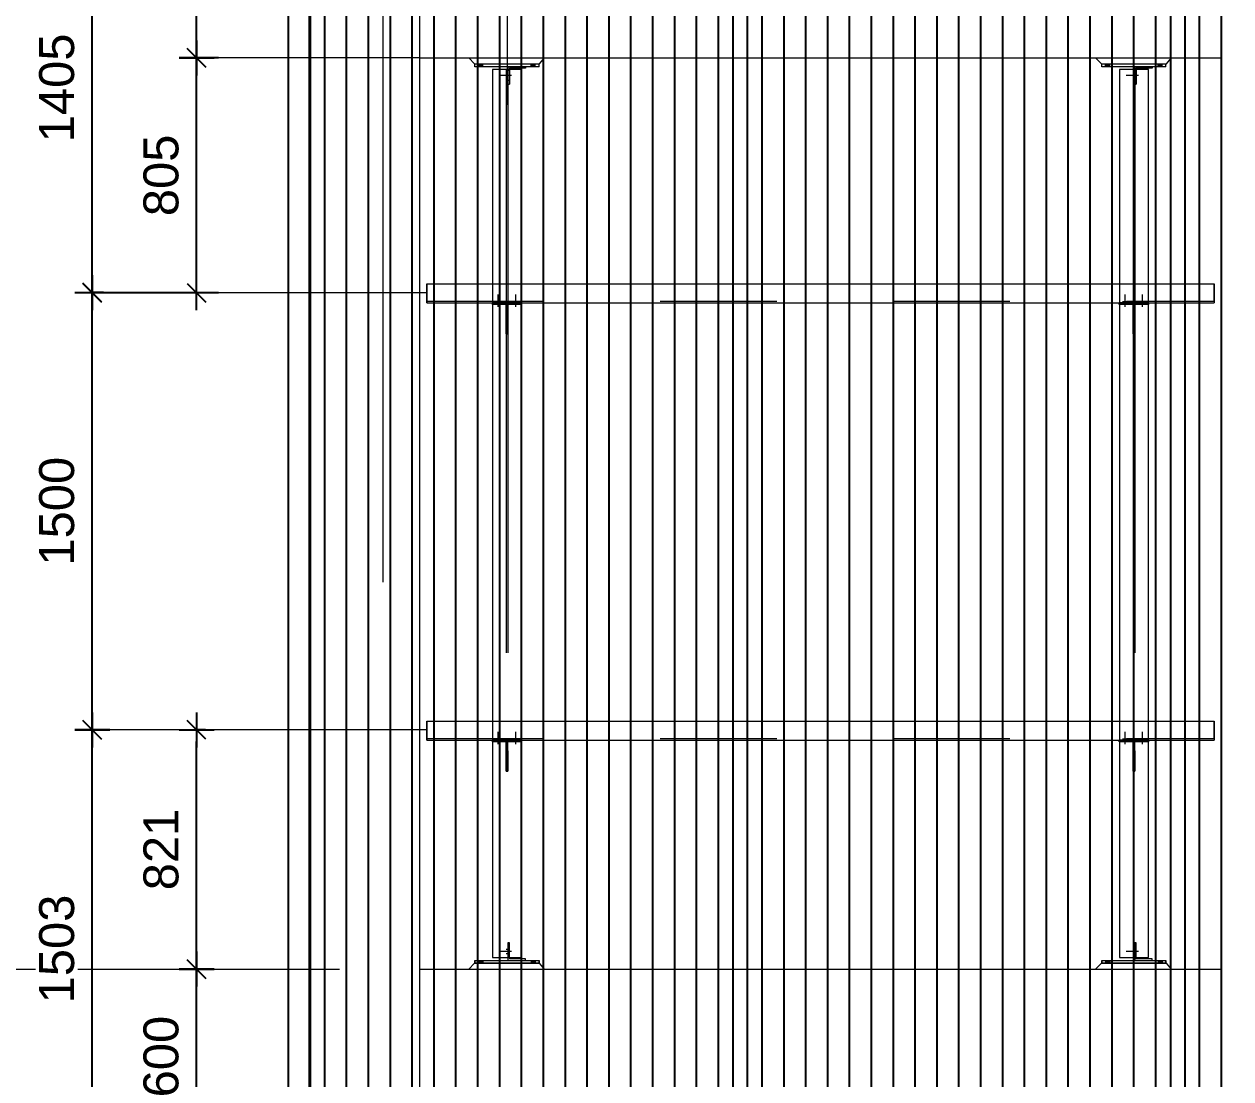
# Model space of a CAD drawing. Header units: millimetres. Extents: x 652937 to 1670132, y 1473552 to 2851037.
# Drawn here: x 663581.888 to 663586.027, y 1524563.907 to 1524567.524 of the extents above; entities that cross this region are included whole.
import ezdxf

# ---------------------------------------------------------------- set-up
doc = ezdxf.new("R2010")
doc.units = ezdxf.units.MM
for name, pattern in [('Grid Line', [22.225, 12.7, -3.175, 3.175, -3.175]), ('HIDDEN', [0.375, 0.25, -0.125]), ('XKITLINE00', [0]), ('XKITLINE02', [4, 2, -2])]:
    doc.linetypes.add(name, pattern=pattern)
doc.layers.get('Defpoints').update_dxf_attribs({"color": 255})
doc.layers.add('000 - 0_HIDE_OBJ_FRAMING_DEF_SUB', color=1, linetype='Continuous', plot=False)
for name, color, linetype, lineweight in [('A-230-M_FLOOR', 2, 'Continuous', 25), ('Bolt', 7, 'Continuous', 0), ('Part', 2, 'Continuous', 0), ('Z-030-M_GRID', 1, 'Continuous', 9), ('Z-230-A_LEVEL', 1, 'Continuous', 9)]:
    doc.layers.add(name, color=color, linetype=linetype, lineweight=lineweight)
doc.layers.add('S-DIM', color=7, linetype='Continuous')
doc.styles.add('Arial', font='arial.ttf')
doc.dimstyles.new('Dim 40 - End', dxfattribs={"dimscale": 0.04, "dimtxt": 3, "dimasz": 1, "dimexe": 0, "dimexo": 2.5, "dimgap": 1.5, "dimtad": 1, "dimdec": 0, "dimlfac": 1000, "dimzin": 1, "dimdsep": 46, "dimtxsty": 'Arial', "dimblk": 'END', "dimcen": 0.09, "dimclrd": 1, "dimclre": 49, "dimclrt": 3, "dimadec": 0, "dimazin": 0, "dimtfac": 1, "dimtdec": 0, "dimtix": 1, "dimtofl": 0, "dimtmove": 2, "dimatfit": 3, "dimfxl": 1, "dimtfill": 1, "dimtfillclr": 256, "dimtolj": 1, "dimtzin": 0, "dimarcsym": 0})

# ---------------------------------------------------------------- blocks, each defined once
blk = doc.blocks.new('GM_Louver Grill Vertical Z1 - Z Profile-V141-ENT 3 ELE-4 Sheet')
at = {"layer": '000 - 0_HIDE_OBJ_FRAMING_DEF_SUB'}
blk.add_line((187463.5, 105550), (187463.5, 114870), dxfattribs=at)
blk = doc.blocks.new('E4')
at = {"layer": '000 - 0_HIDE_OBJ_FRAMING_DEF_SUB'}
for points in [[(-1567668.2, 114870), (-1567741.2, 114870), (-1567741.2, 105550), (-1567668.2, 105550)], [(-1566166.2, 114870), (-1567666.2, 114870), (-1567666.2, 105550), (-1566166.2, 105550)], [(-1566166.2, 114870), (-1564666.2, 114870), (-1564666.2, 105550), (-1566166.2, 105550)], [(-1563166.2, 114870), (-1564666.2, 114870), (-1564666.2, 105550), (-1563166.2, 105550)], [(-1567616.2, 114820), (-1566216.2, 114820), (-1566216.2, 105600), (-1567616.2, 105600)], [(-1566116.2, 114820), (-1564716.2, 114820), (-1564716.2, 105600), (-1566116.2, 105600)], [(-1564616.2, 114820), (-1563216.2, 114820), (-1563216.2, 105600), (-1564616.2, 105600)]]:
    blk.add_lwpolyline(points, close=True, dxfattribs=at)
at = {"layer": '000 - 0_HIDE_OBJ_FRAMING_DEF_SUB', "color": 8}
for p in [(-1755004.7, 0), (-1754929.7, 0), (-1754854.7, 0), (-1754779.7, 0), (-1754704.7, 0), (-1754629.7, 0), (-1754554.7, 0), (-1754479.7, 0), (-1754404.7, 0), (-1754329.7, 0), (-1754254.7, 0), (-1754179.7, 0), (-1754104.7, 0), (-1754029.7, 0), (-1753954.7, 0), (-1753879.7, 0), (-1753804.7, 0), (-1753729.7, 0), (-1753504.7, 0), (-1753429.7, 0), (-1753354.7, 0), (-1753279.7, 0), (-1753204.7, 0), (-1753129.7, 0), (-1753054.7, 0), (-1752979.7, 0), (-1752904.7, 0), (-1752829.7, 0), (-1752754.7, 0), (-1752679.7, 0), (-1752604.7, 0), (-1752529.7, 0), (-1752454.7, 0), (-1752379.7, 0), (-1752304.7, 0), (-1752229.7, 0), (-1752004.7, 0)]:
    blk.add_blockref('GM_Louver Grill Vertical Z1 - Z Profile-V141-ENT 3 ELE-4 Sheet', p, dxfattribs=at)
blk = doc.blocks.new('*A3459102')
at = {"layer": 'Part', "linetype": 'XKITLINE00', "lineweight": 0}
for p, q in [((616.947211, 135.830227), (616.947209, 135.830227)), ((616.947209, 135.830227), (619.147209, 135.830227)), ((616.947209, 135.730227), (616.947209, 135.830227)), ((619.147211, 135.830227), (619.147209, 135.830227)), ((619.147209, 135.730227), (619.147209, 135.830227)), ((616.947211, 135.730227), (616.947209, 135.730227)), ((616.947209, 135.730227), (619.147209, 135.730227)), ((619.147211, 135.730227), (619.147209, 135.730227))]:
    blk.add_line(p, q, dxfattribs=at)
at = {"layer": 'Part', "linetype": 'XKITLINE02', "lineweight": 0}
for p, q in [((616.947211, 135.830227), (616.947211, 135.730227)), ((619.147209, 135.830227), (619.147211, 135.830227)), ((619.147211, 135.830227), (619.147211, 135.730227)), ((619.147209, 135.730227), (619.147211, 135.730227))]:
    blk.add_line(p, q, dxfattribs=at)
blk = doc.blocks.new('*A3460103')
at = {"layer": 'Part', "linetype": 'XKITLINE02', "lineweight": 0}
for p, q in [((618.12721, 136.430227), (618.077209, 136.430227)), ((618.077209, 136.430227), (618.077209, 135.930227)), ((618.127209, 135.930227), (618.127209, 136.430227)), ((618.077209, 135.830227), (618.67721, 135.830227)), ((618.67721, 135.830227), (618.67721, 135.880227))]:
    blk.add_line(p, q, dxfattribs=at)
at = {"layer": 'Part', "linetype": 'XKITLINE00', "lineweight": 0}
for p, q in [((618.077209, 135.930227), (618.077209, 135.830227)), ((618.127209, 135.930227), (618.127209, 135.880227)), ((618.677209, 135.880227), (618.127209, 135.880227)), ((618.677209, 135.830227), (618.677209, 135.880227))]:
    blk.add_line(p, q, dxfattribs=at)
blk = doc.blocks.new('*A3462105')
at = {"layer": 'Bolt', "linetype": 'XKITLINE02', "lineweight": 0}
for p, q in [((618.07721, 136.200227), (618.01721, 136.200227)), ((618.12721, 136.300227), (618.07721, 136.300227)), ((618.20641, 136.130227), (617.77721, 136.130227)), ((618.07721, 136.060227), (618.01721, 136.060227)), ((618.12721, 135.960227), (618.07721, 135.960227))]:
    blk.add_line(p, q, dxfattribs=at)
blk = doc.blocks.new('*A3463106')
at = {"layer": 'Bolt'}
for points in [[(617.217, 135.83), (617.217, 135.73), (617.077, 135.73), (617.077, 135.83)], [(619.017, 135.83), (619.017, 135.73), (618.877, 135.73), (618.877, 135.83)]]:
    blk.add_hatch(color=256, dxfattribs=at).paths.add_polyline_path(points, flags=17)
at = {"layer": 'Bolt', "linetype": 'XKITLINE00', "lineweight": 0}
for p, q in [((617.077, 135.83), (617.077, 135.73)), ((617.147, 135.83), (617.147, 135.73)), ((617.217, 135.83), (617.217, 135.73)), ((618.877, 135.83), (618.877, 135.73)), ((618.947, 135.83), (618.947, 135.73)), ((619.017, 135.83), (619.017, 135.73))]:
    blk.add_line(p, q, dxfattribs=at)
blk = doc.blocks.new('*A3534110')
at = {"layer": 'Part', "linetype": 'XKITLINE00', "lineweight": 0}
for p, q in [((616.947209, 162.330227), (616.947209, 162.430227)), ((616.947209, 162.430227), (619.147209, 162.430227)), ((619.147209, 162.330227), (616.947209, 162.330227)), ((619.147209, 162.330227), (619.147209, 162.430227)), ((619.147209, 162.430227), (619.147211, 162.430227)), ((619.147211, 162.330227), (619.147209, 162.330227))]:
    blk.add_line(p, q, dxfattribs=at)
at = {"layer": 'Part', "linetype": 'XKITLINE02', "lineweight": 0}
for p, q in [((616.947211, 162.330227), (616.947211, 162.430227)), ((619.147209, 162.430227), (619.147211, 162.430227)), ((619.147209, 162.330227), (619.147211, 162.330227)), ((619.147211, 162.330227), (619.147211, 162.430227))]:
    blk.add_line(p, q, dxfattribs=at)
blk = doc.blocks.new('*A3535111')
at = {"layer": 'Part', "linetype": 'XKITLINE00', "lineweight": 0}
for p, q in [((618.077209, 162.330227), (618.077209, 162.230227)), ((618.677209, 162.280227), (618.127209, 162.280227)), ((618.127209, 162.280227), (618.127209, 162.230227)), ((618.677209, 162.280227), (618.677209, 162.330227))]:
    blk.add_line(p, q, dxfattribs=at)
at = {"layer": 'Part', "linetype": 'XKITLINE02', "lineweight": 0}
for p, q in [((618.077209, 162.330227), (618.67721, 162.330227)), ((618.67721, 162.330227), (618.67721, 162.280227)), ((618.07721, 161.730227), (618.077209, 162.230227)), ((618.127209, 162.230227), (618.12721, 161.730227)), ((618.077209, 161.730227), (618.12721, 161.730227))]:
    blk.add_line(p, q, dxfattribs=at)
blk = doc.blocks.new('*A3536112')
at = {"layer": 'Part', "linetype": 'XKITLINE00', "lineweight": 0}
for p, q in [((616.747209, 162.630227), (616.947209, 162.430227)), ((616.947209, 162.430227), (619.177211, 162.430227)), ((619.177209, 162.430227), (619.347209, 162.630227))]:
    blk.add_line(p, q, dxfattribs=at)
at = {"layer": 'Part', "linetype": 'XKITLINE02', "lineweight": 0}
for p, q in [((616.747209, 162.630227), (619.347211, 162.630227)), ((616.947211, 162.430227), (616.747211, 162.630227)), ((619.177211, 162.430227), (619.347211, 162.630227))]:
    blk.add_line(p, q, dxfattribs=at)
blk = doc.blocks.new('*A3537113')
at = {"layer": 'Bolt', "linetype": 'XKITLINE02', "lineweight": 0}
for p, q in [((618.20641, 162.030227), (617.77721, 162.030227)), ((618.07721, 162.100227), (618.01721, 162.100227)), ((618.07721, 161.960227), (618.01721, 161.960227)), ((618.12721, 162.200227), (618.07721, 162.200227)), ((618.12721, 161.860227), (618.07721, 161.860227))]:
    blk.add_line(p, q, dxfattribs=at)
blk = doc.blocks.new('*A3538114')
at = {"layer": 'Bolt'}
for points in [[(617.217, 162.43), (617.217, 162.33), (617.077, 162.33), (617.077, 162.43)], [(619.017, 162.43), (619.017, 162.33), (618.877, 162.33), (618.877, 162.43)]]:
    blk.add_hatch(color=256, dxfattribs=at).paths.add_polyline_path(points, flags=17)
at = {"layer": 'Bolt', "linetype": 'XKITLINE00', "lineweight": 0}
for p, q in [((617.077, 162.33), (617.077, 162.43)), ((617.147, 162.33), (617.147, 162.43)), ((617.217, 162.33), (617.217, 162.43)), ((618.877, 162.33), (618.877, 162.43)), ((618.947, 162.33), (618.947, 162.43)), ((619.017, 162.33), (619.017, 162.43))]:
    blk.add_line(p, q, dxfattribs=at)
blk = doc.blocks.new('END')
at = {"color": 1}
for p, q in [((0, 1.5), (0, -1.5)), ((1.5, 0), (-1.5, 0))]:
    blk.add_line(p, q, dxfattribs=at)
at = {"color": 3}
blk.add_line((-0.8, -0.8), (0.8, 0.8), dxfattribs=at)
blk = doc.blocks.new('*D143')
at = {"layer": 'Defpoints', "color": 0, "transparency": 16777216}
for p in [(663582.4793, 1524564.2831), (663582.6074, 1524564.2831), (663582.6074, 1524563.6831)]:
    blk.add_point(p, dxfattribs=at)
at = {"layer": 'S-DIM', "color": 49, "lineweight": -2, "transparency": 16777216}
for p, q in [((663582.5074, 1524564.2831), (663582.4793, 1524564.2831)), ((663582.5074, 1524563.6831), (663582.4793, 1524563.6831))]:
    blk.add_line(p, q, dxfattribs=at)
at = {"layer": 'S-DIM', "color": 1, "lineweight": -2, "transparency": 16777216}
blk.add_line((663582.4793, 1524563.7231), (663582.4793, 1524564.2431), dxfattribs=at)
at = {"layer": 'S-DIM', "color": 1, "lineweight": -2, "transparency": 16777216, "xscale": 0.04, "yscale": 0.04, "zscale": 0.04}
for p, rotation in [((663582.4793, 1524564.2831), 90), ((663582.4793, 1524563.6831), 270)]:
    blk.add_blockref('END', p, dxfattribs=dict(at, rotation=rotation))
at = {"layer": 'S-DIM', "color": 3, "transparency": 16777216, "insert": (663582.3581, 1524563.9831), "char_height": 0.12, "attachment_point": 5, "rotation": 90, "style": 'Arial', "bg_fill": 3, "box_fill_scale": 1.1, "bg_fill_color": 256, "bg_fill_true_color": 13158600, "bg_fill_transparency": 0}
blk.add_mtext('\\A1;600', dxfattribs=at)
blk = doc.blocks.new('*D144')
at = {"layer": 'Defpoints', "color": 0, "transparency": 16777216}
for p in [(663582.4793, 1524565.1036), (663582.6096, 1524565.1036), (663582.6096, 1524564.2831)]:
    blk.add_point(p, dxfattribs=at)
at = {"layer": 'S-DIM', "color": 49, "lineweight": -2, "transparency": 16777216}
for p, q in [((663582.5096, 1524565.1036), (663582.4793, 1524565.1036)), ((663582.5096, 1524564.2831), (663582.4793, 1524564.2831))]:
    blk.add_line(p, q, dxfattribs=at)
at = {"layer": 'S-DIM', "color": 1, "lineweight": -2, "transparency": 16777216}
blk.add_line((663582.4793, 1524564.3231), (663582.4793, 1524565.0636), dxfattribs=at)
at = {"layer": 'S-DIM', "color": 1, "lineweight": -2, "transparency": 16777216, "xscale": 0.04, "yscale": 0.04, "zscale": 0.04}
for p, rotation in [((663582.4793, 1524565.1036), 90), ((663582.4793, 1524564.2831), 270)]:
    blk.add_blockref('END', p, dxfattribs=dict(at, rotation=rotation))
at = {"layer": 'S-DIM', "color": 3, "transparency": 16777216, "insert": (663582.3581, 1524564.6934), "char_height": 0.12, "attachment_point": 5, "rotation": 90, "style": 'Arial', "bg_fill": 3, "box_fill_scale": 1.1, "bg_fill_color": 256, "bg_fill_true_color": 13158600, "bg_fill_transparency": 0}
blk.add_mtext('\\A1;821', dxfattribs=at)
blk = doc.blocks.new('*D145')
at = {"layer": 'Defpoints', "color": 0, "transparency": 16777216}
for p in [(663582.1216, 1524566.6036), (663582.2608, 1524566.6036), (663582.2608, 1524565.1036)]:
    blk.add_point(p, dxfattribs=at)
at = {"layer": 'S-DIM', "color": 49, "lineweight": -2, "transparency": 16777216}
for p, q in [((663582.1608, 1524566.6036), (663582.1216, 1524566.6036)), ((663582.1608, 1524565.1036), (663582.1216, 1524565.1036))]:
    blk.add_line(p, q, dxfattribs=at)
at = {"layer": 'S-DIM', "color": 1, "lineweight": -2, "transparency": 16777216}
blk.add_line((663582.1216, 1524565.1436), (663582.1216, 1524566.5636), dxfattribs=at)
at = {"layer": 'S-DIM', "color": 1, "lineweight": -2, "transparency": 16777216, "xscale": 0.04, "yscale": 0.04, "zscale": 0.04}
for p, rotation in [((663582.1216, 1524566.6036), 90), ((663582.1216, 1524565.1036), 270)]:
    blk.add_blockref('END', p, dxfattribs=dict(at, rotation=rotation))
at = {"layer": 'S-DIM', "color": 3, "transparency": 16777216, "insert": (663582.0003, 1524565.8536), "char_height": 0.12, "attachment_point": 5, "rotation": 90, "style": 'Arial', "bg_fill": 3, "box_fill_scale": 1.1, "bg_fill_color": 256, "bg_fill_true_color": 13158600, "bg_fill_transparency": 0}
blk.add_mtext('\\A1;1500', dxfattribs=at)
blk = doc.blocks.new('*D146')
at = {"layer": 'Defpoints', "color": 0, "transparency": 16777216}
for p in [(663582.4793, 1524567.4081), (663582.6542, 1524567.4081), (663582.6542, 1524566.6026)]:
    blk.add_point(p, dxfattribs=at)
at = {"layer": 'S-DIM', "color": 49, "lineweight": -2, "transparency": 16777216}
for p, q in [((663582.5542, 1524567.4081), (663582.4793, 1524567.4081)), ((663582.5542, 1524566.6026), (663582.4793, 1524566.6026))]:
    blk.add_line(p, q, dxfattribs=at)
at = {"layer": 'S-DIM', "color": 1, "lineweight": -2, "transparency": 16777216}
blk.add_line((663582.4793, 1524566.6426), (663582.4793, 1524567.3681), dxfattribs=at)
at = {"layer": 'S-DIM', "color": 1, "lineweight": -2, "transparency": 16777216, "xscale": 0.04, "yscale": 0.04, "zscale": 0.04}
for p, rotation in [((663582.4793, 1524567.4081), 90), ((663582.4793, 1524566.6026), 270)]:
    blk.add_blockref('END', p, dxfattribs=dict(at, rotation=rotation))
at = {"layer": 'S-DIM', "color": 3, "transparency": 16777216, "insert": (663582.3581, 1524567.0054), "char_height": 0.12, "attachment_point": 5, "rotation": 90, "style": 'Arial', "bg_fill": 3, "box_fill_scale": 1.1, "bg_fill_color": 256, "bg_fill_true_color": 13158600, "bg_fill_transparency": 0}
blk.add_mtext('\\A1;805', dxfattribs=at)
blk = doc.blocks.new('*D147')
at = {"layer": 'Defpoints', "color": 0, "transparency": 16777216}
for p in [(663582.4793, 1524568.0081), (663582.6363, 1524568.0081), (663582.6363, 1524567.4081)]:
    blk.add_point(p, dxfattribs=at)
at = {"layer": 'S-DIM', "color": 49, "lineweight": -2, "transparency": 16777216}
for p, q in [((663582.5363, 1524568.0081), (663582.4793, 1524568.0081)), ((663582.5363, 1524567.4081), (663582.4793, 1524567.4081))]:
    blk.add_line(p, q, dxfattribs=at)
at = {"layer": 'S-DIM', "color": 1, "lineweight": -2, "transparency": 16777216}
blk.add_line((663582.4793, 1524567.4481), (663582.4793, 1524567.9681), dxfattribs=at)
at = {"layer": 'S-DIM', "color": 1, "lineweight": -2, "transparency": 16777216, "xscale": 0.04, "yscale": 0.04, "zscale": 0.04}
for p, rotation in [((663582.4793, 1524568.0081), 90), ((663582.4793, 1524567.4081), 270)]:
    blk.add_blockref('END', p, dxfattribs=dict(at, rotation=rotation))
at = {"layer": 'S-DIM', "color": 3, "transparency": 16777216, "insert": (663582.3581, 1524567.7081), "char_height": 0.12, "attachment_point": 5, "rotation": 90, "style": 'Arial', "bg_fill": 3, "box_fill_scale": 1.1, "bg_fill_color": 256, "bg_fill_true_color": 13158600, "bg_fill_transparency": 0}
blk.add_mtext('\\A1;600', dxfattribs=at)
blk = doc.blocks.new('*D149')
at = {"layer": 'Defpoints', "color": 0, "transparency": 16777216}
for p in [(663582.1216, 1524565.1036), (663582.2655, 1524565.1036), (663582.2655, 1524563.6006)]:
    blk.add_point(p, dxfattribs=at)
at = {"layer": 'S-DIM', "color": 49, "lineweight": -2, "transparency": 16777216}
for p, q in [((663582.1655, 1524565.1036), (663582.1216, 1524565.1036)), ((663582.1655, 1524563.6006), (663582.1216, 1524563.6006))]:
    blk.add_line(p, q, dxfattribs=at)
at = {"layer": 'S-DIM', "color": 1, "lineweight": -2, "transparency": 16777216}
blk.add_line((663582.1216, 1524563.6406), (663582.1216, 1524565.0636), dxfattribs=at)
at = {"layer": 'S-DIM', "color": 1, "lineweight": -2, "transparency": 16777216, "xscale": 0.04, "yscale": 0.04, "zscale": 0.04}
for p, rotation in [((663582.1216, 1524565.1036), 90), ((663582.1216, 1524563.6006), 270)]:
    blk.add_blockref('END', p, dxfattribs=dict(at, rotation=rotation))
at = {"layer": 'S-DIM', "color": 3, "transparency": 16777216, "insert": (663582.0003, 1524564.3521), "char_height": 0.12, "attachment_point": 5, "rotation": 90, "style": 'Arial', "bg_fill": 3, "box_fill_scale": 1.1, "bg_fill_color": 256, "bg_fill_true_color": 13158600, "bg_fill_transparency": 0}
blk.add_mtext('\\A1;1503', dxfattribs=at)
blk = doc.blocks.new('*D151')
at = {"layer": 'Defpoints', "color": 0, "transparency": 16777216}
for p in [(663582.1216, 1524568.0081), (663582.6239, 1524568.0081), (663582.6239, 1524566.6026)]:
    blk.add_point(p, dxfattribs=at)
at = {"layer": 'S-DIM', "color": 49, "lineweight": -2, "transparency": 16777216}
for p, q in [((663582.5239, 1524568.0081), (663582.1216, 1524568.0081)), ((663582.5239, 1524566.6026), (663582.1216, 1524566.6026))]:
    blk.add_line(p, q, dxfattribs=at)
at = {"layer": 'S-DIM', "color": 1, "lineweight": -2, "transparency": 16777216}
blk.add_line((663582.1216, 1524566.6426), (663582.1216, 1524567.9681), dxfattribs=at)
at = {"layer": 'S-DIM', "color": 1, "lineweight": -2, "transparency": 16777216, "xscale": 0.04, "yscale": 0.04, "zscale": 0.04}
for p, rotation in [((663582.1216, 1524568.0081), 90), ((663582.1216, 1524566.6026), 270)]:
    blk.add_blockref('END', p, dxfattribs=dict(at, rotation=rotation))
at = {"layer": 'S-DIM', "color": 3, "transparency": 16777216, "insert": (663582.0003, 1524567.3054), "char_height": 0.12, "attachment_point": 5, "rotation": 90, "style": 'Arial', "bg_fill": 3, "box_fill_scale": 1.1, "bg_fill_color": 256, "bg_fill_true_color": 13158600, "bg_fill_transparency": 0}
blk.add_mtext('\\A1;1405', dxfattribs=at)
blk = doc.blocks.new('*A3461104')
at = {"layer": 'Part', "linetype": 'XKITLINE00', "lineweight": 0}
for p, q in [((616.747209, 135.530227), (616.947209, 135.730227)), ((616.947209, 135.730227), (616.947211, 135.730227)), ((619.177211, 135.730227), (616.947209, 135.730227)), ((619.347209, 135.530227), (619.177209, 135.730227))]:
    blk.add_line(p, q, dxfattribs=at)
at = {"layer": 'Part', "linetype": 'XKITLINE02', "lineweight": 0}
for p, q in [((616.747209, 135.530227), (619.347211, 135.530227)), ((616.747211, 135.530227), (616.947211, 135.730227)), ((619.347211, 135.530227), (619.177211, 135.730227))]:
    blk.add_line(p, q, dxfattribs=at)
blk = doc.blocks.new('*A39494473')
at = {"layer": 'Part', "linetype": 'XKITLINE00', "lineweight": 0}
for p, q in [((4.126876, -71.825099), (4.126876, -71.795099)), ((4.626876, -71.825099), (4.626876, -71.795099)), ((4.626996, -71.795099), (4.626996, -71.825099)), ((4.626996, -71.825099), (4.126876, -71.825099)), ((4.626996, -71.825099), (4.626876, -71.825099))]:
    blk.add_line(p, q, dxfattribs=at)
at = {"layer": 'Part', "linetype": 'XKITLINE02', "lineweight": 0}
for p, q in [((4.626996, -71.795099), (4.126876, -71.795099)), ((4.126996, -71.825099), (4.126996, -71.795099)), ((4.626876, -71.795099), (4.626996, -71.795099))]:
    blk.add_line(p, q, dxfattribs=at)
blk = doc.blocks.new('*A39644488')
at = {"layer": 'Bolt'}
for points in [[(-5.988, -79.265), (-5.988, -79.295), (-6.058, -79.295), (-6.058, -79.265)], [(-5.988, -79.295), (-5.988, -79.325), (-6.058, -79.325), (-6.058, -79.295)], [(-5.688, -79.265), (-5.688, -79.295), (-5.758, -79.295), (-5.758, -79.265)], [(-5.688, -79.295), (-5.688, -79.325), (-5.758, -79.325), (-5.758, -79.295)]]:
    blk.add_hatch(color=256, dxfattribs=at).paths.add_polyline_path(points, flags=17)
at = {"layer": 'Bolt', "linetype": 'XKITLINE00', "lineweight": 0}
for p, q in [((-6.023, -79.365), (-6.023, -79.15)), ((-5.723, -79.365), (-5.723, -79.15)), ((-6.058, -79.295), (-6.058, -79.265)), ((-6.058, -79.325), (-6.058, -79.295)), ((-5.988, -79.295), (-5.988, -79.265)), ((-5.988, -79.325), (-5.988, -79.295)), ((-5.758, -79.295), (-5.758, -79.265)), ((-5.758, -79.325), (-5.758, -79.295)), ((-5.688, -79.295), (-5.688, -79.265)), ((-5.688, -79.325), (-5.688, -79.295))]:
    blk.add_line(p, q, dxfattribs=at)
blk = doc.blocks.new('*A39654489')
at = {"layer": 'Part', "linetype": 'XKITLINE00', "lineweight": 0}
for p, q in [((-5.888112, -71.975099), (-5.888112, -71.825099)), ((-5.888112, -71.825099), (-5.858112, -71.825099)), ((-5.888022, -72.325099), (-5.888112, -71.975099)), ((-5.888112, -71.975099), (-5.858112, -71.975099)), ((-5.858112, -71.975099), (-5.858112, -71.825099)), ((-5.858112, -71.975099), (-5.858022, -72.325099)), ((-5.857991, -72.325099), (-5.857991, -71.825099)), ((-5.887991, -72.325099), (-5.888022, -72.325099)), ((-5.888022, -72.325099), (-5.857991, -72.325099))]:
    blk.add_line(p, q, dxfattribs=at)
at = {"layer": 'Part', "linetype": 'XKITLINE02', "lineweight": 0}
for p, q in [((-5.888112, -71.825099), (-5.887991, -71.825099)), ((-5.887991, -71.825099), (-5.887991, -72.325099)), ((-5.858112, -71.825099), (-5.857991, -71.825099)), ((-5.857991, -71.825099), (-5.858112, -71.825099))]:
    blk.add_line(p, q, dxfattribs=at)
blk = doc.blocks.new('*A39664490')
at = {"layer": 'Part', "linetype": 'XKITLINE00', "lineweight": 0}
for p, q in [((-6.123112, -79.325099), (-6.123112, -79.295099)), ((-5.622991, -79.325099), (-6.123112, -79.325099)), ((-5.623112, -79.325099), (-5.623112, -79.295099)), ((-5.622991, -79.325099), (-5.623112, -79.325099)), ((-5.622991, -79.295099), (-5.622991, -79.325099))]:
    blk.add_line(p, q, dxfattribs=at)
at = {"layer": 'Part', "linetype": 'XKITLINE02', "lineweight": 0}
for p, q in [((-5.622991, -79.295099), (-6.123112, -79.295099)), ((-6.122991, -79.325099), (-6.122991, -79.295099)), ((-5.623112, -79.295099), (-5.622991, -79.295099))]:
    blk.add_line(p, q, dxfattribs=at)
blk = doc.blocks.new('*A39674491')
at = {"layer": 'Part', "linetype": 'XKITLINE00', "lineweight": 0}
for p, q in [((-5.888112, -79.475099), (-5.888112, -79.325099)), ((-5.888112, -79.325099), (-5.858112, -79.325099)), ((-5.858112, -79.475099), (-5.858112, -79.325099)), ((-5.857991, -79.825099), (-5.857991, -79.325099)), ((-5.888022, -79.825099), (-5.888112, -79.475099)), ((-5.888112, -79.475099), (-5.858112, -79.475099)), ((-5.858112, -79.475099), (-5.858022, -79.825099)), ((-5.887991, -79.825099), (-5.888022, -79.825099)), ((-5.888022, -79.825099), (-5.857991, -79.825099))]:
    blk.add_line(p, q, dxfattribs=at)
at = {"layer": 'Part', "linetype": 'XKITLINE02', "lineweight": 0}
for p, q in [((-5.888112, -79.325099), (-5.887991, -79.325099)), ((-5.887991, -79.325099), (-5.887991, -79.825099)), ((-5.858112, -79.325099), (-5.857991, -79.325099)), ((-5.857991, -79.325099), (-5.858112, -79.325099))]:
    blk.add_line(p, q, dxfattribs=at)
blk = doc.blocks.new('*A39754499')
at = {"layer": 'Bolt'}
for points in [[(-5.988, -71.765), (-5.988, -71.795), (-6.058, -71.795), (-6.058, -71.765)], [(-5.988, -71.795), (-5.988, -71.825), (-6.058, -71.825), (-6.058, -71.795)], [(-5.688, -71.765), (-5.688, -71.795), (-5.758, -71.795), (-5.758, -71.765)], [(-5.688, -71.795), (-5.688, -71.825), (-5.758, -71.825), (-5.758, -71.795)]]:
    blk.add_hatch(color=256, dxfattribs=at).paths.add_polyline_path(points, flags=17)
at = {"layer": 'Bolt', "linetype": 'XKITLINE00', "lineweight": 0}
for p, q in [((-6.058, -71.795), (-6.058, -71.765)), ((-6.058, -71.825), (-6.058, -71.795)), ((-6.023, -71.865), (-6.023, -71.65)), ((-5.988, -71.795), (-5.988, -71.765)), ((-5.988, -71.825), (-5.988, -71.795)), ((-5.758, -71.795), (-5.758, -71.765)), ((-5.758, -71.825), (-5.758, -71.795)), ((-5.723, -71.865), (-5.723, -71.65)), ((-5.688, -71.795), (-5.688, -71.765)), ((-5.688, -71.825), (-5.688, -71.795))]:
    blk.add_line(p, q, dxfattribs=at)
blk = doc.blocks.new('*A39814505')
at = {"layer": 'Part', "linetype": 'XKITLINE00', "lineweight": 0}
for p, q in [((-6.123112, -71.825099), (-6.123112, -71.795099)), ((-5.623112, -71.825099), (-5.623112, -71.795099)), ((-5.622991, -71.795099), (-5.622991, -71.825099)), ((-5.622991, -71.825099), (-6.123112, -71.825099)), ((-5.622991, -71.825099), (-5.623112, -71.825099))]:
    blk.add_line(p, q, dxfattribs=at)
at = {"layer": 'Part', "linetype": 'XKITLINE02', "lineweight": 0}
for p, q in [((-5.622991, -71.795099), (-6.123112, -71.795099)), ((-6.122991, -71.825099), (-6.122991, -71.795099)), ((-5.623112, -71.795099), (-5.622991, -71.795099))]:
    blk.add_line(p, q, dxfattribs=at)
blk = doc.blocks.new('*A40464570')
at = {"layer": 'Part', "linetype": 'XKITLINE00', "lineweight": 0}
for p, q in [((-7.502966, -78.970099), (5.997055, -78.970099)), ((-7.502966, -78.970099), (-7.502966, -79.295099)), ((5.997061, -78.970099), (5.997055, -78.970099)), ((5.997055, -78.970099), (5.997055, -79.295099)), ((5.997145, -78.970099), (5.997139, -78.970099)), ((5.997139, -78.970099), (5.997139, -79.265099)), ((-7.502966, -79.295099), (5.997055, -79.295099)), ((5.997145, -79.265099), (5.997145, -79.295099))]:
    blk.add_line(p, q, dxfattribs=at)
at = {"layer": 'Part', "linetype": 'XKITLINE02', "lineweight": 0}
for p, q in [((-7.50296, -79.265099), (-7.50296, -78.970099)), ((-7.502881, -79.265099), (-7.502881, -78.970099)), ((-7.502876, -79.295099), (-7.502876, -78.970099)), ((5.997055, -78.970099), (5.997145, -78.970099)), ((5.997061, -79.265099), (5.997061, -78.970099)), ((5.997145, -78.970099), (5.997145, -79.265099)), ((-7.50296, -79.265099), (5.997139, -79.265099)), ((5.997055, -79.295099), (5.997145, -79.295099)), ((5.997055, -79.295099), (5.997145, -79.295099)), ((5.997139, -79.265099), (5.997061, -79.265099))]:
    blk.add_line(p, q, dxfattribs=at)
blk = doc.blocks.new('*A40504574')
at = {"layer": 'Bolt'}
for points in [[(4.262, -79.265), (4.262, -79.295), (4.192, -79.295), (4.192, -79.265)], [(4.262, -79.295), (4.262, -79.325), (4.192, -79.325), (4.192, -79.295)], [(4.562, -79.265), (4.562, -79.295), (4.492, -79.295), (4.492, -79.265)], [(4.562, -79.295), (4.562, -79.325), (4.492, -79.325), (4.492, -79.295)]]:
    blk.add_hatch(color=256, dxfattribs=at).paths.add_polyline_path(points, flags=17)
at = {"layer": 'Bolt', "linetype": 'XKITLINE00', "lineweight": 0}
for p, q in [((4.227, -79.365), (4.227, -79.15)), ((4.527, -79.365), (4.527, -79.15)), ((4.192, -79.295), (4.192, -79.265)), ((4.192, -79.325), (4.192, -79.295)), ((4.262, -79.295), (4.262, -79.265)), ((4.262, -79.325), (4.262, -79.295)), ((4.492, -79.295), (4.492, -79.265)), ((4.492, -79.325), (4.492, -79.295)), ((4.562, -79.295), (4.562, -79.265)), ((4.562, -79.325), (4.562, -79.295))]:
    blk.add_line(p, q, dxfattribs=at)
blk = doc.blocks.new('*A40514575')
at = {"layer": 'Part', "linetype": 'XKITLINE00', "lineweight": 0}
for p, q in [((4.126876, -79.325099), (4.126876, -79.295099)), ((4.626996, -79.325099), (4.126876, -79.325099)), ((4.626876, -79.325099), (4.626876, -79.295099)), ((4.626996, -79.325099), (4.626876, -79.325099)), ((4.626996, -79.295099), (4.626996, -79.325099))]:
    blk.add_line(p, q, dxfattribs=at)
at = {"layer": 'Part', "linetype": 'XKITLINE02', "lineweight": 0}
for p, q in [((4.626996, -79.295099), (4.126876, -79.295099)), ((4.126996, -79.325099), (4.126996, -79.295099)), ((4.626876, -79.295099), (4.626996, -79.295099))]:
    blk.add_line(p, q, dxfattribs=at)
blk = doc.blocks.new('*A40524576')
at = {"layer": 'Part', "linetype": 'XKITLINE00', "lineweight": 0}
for p, q in [((4.361876, -79.475099), (4.361876, -79.325099)), ((4.361876, -79.325099), (4.391876, -79.325099)), ((4.391876, -79.475099), (4.391876, -79.325099)), ((4.391996, -79.825099), (4.391996, -79.325099)), ((4.361966, -79.825099), (4.361876, -79.475099)), ((4.361876, -79.475099), (4.391876, -79.475099)), ((4.391876, -79.475099), (4.391966, -79.825099)), ((4.361996, -79.825099), (4.361966, -79.825099)), ((4.361966, -79.825099), (4.391996, -79.825099))]:
    blk.add_line(p, q, dxfattribs=at)
at = {"layer": 'Part', "linetype": 'XKITLINE02', "lineweight": 0}
for p, q in [((4.361876, -79.325099), (4.361996, -79.325099)), ((4.361996, -79.325099), (4.361996, -79.825099)), ((4.391876, -79.325099), (4.391996, -79.325099)), ((4.391996, -79.325099), (4.391876, -79.325099))]:
    blk.add_line(p, q, dxfattribs=at)
blk = doc.blocks.new('*A40534577')
at = {"layer": 'Part', "linetype": 'XKITLINE00', "lineweight": 0}
for p, q in [((4.361876, -71.975099), (4.361876, -71.825099)), ((4.361876, -71.825099), (4.391876, -71.825099)), ((4.361966, -72.325099), (4.361876, -71.975099)), ((4.361876, -71.975099), (4.391876, -71.975099)), ((4.391876, -71.975099), (4.391876, -71.825099)), ((4.391876, -71.975099), (4.391966, -72.325099)), ((4.391996, -72.325099), (4.391996, -71.825099)), ((4.361996, -72.325099), (4.361966, -72.325099)), ((4.361966, -72.325099), (4.391996, -72.325099))]:
    blk.add_line(p, q, dxfattribs=at)
at = {"layer": 'Part', "linetype": 'XKITLINE02', "lineweight": 0}
for p, q in [((4.361876, -71.825099), (4.361996, -71.825099)), ((4.361996, -71.825099), (4.361996, -72.325099)), ((4.391876, -71.825099), (4.391996, -71.825099)), ((4.391996, -71.825099), (4.391876, -71.825099))]:
    blk.add_line(p, q, dxfattribs=at)
blk = doc.blocks.new('*A40814605')
at = {"layer": 'Part', "linetype": 'XKITLINE00', "lineweight": 0}
for p, q in [((-7.502966, -71.470099), (5.997055, -71.470099)), ((-7.502966, -71.470099), (-7.502966, -71.795099)), ((5.997061, -71.470099), (5.997055, -71.470099)), ((5.997055, -71.470099), (5.997055, -71.795099)), ((5.997145, -71.470099), (5.997139, -71.470099)), ((5.997139, -71.470099), (5.997139, -71.765099)), ((-7.502966, -71.795099), (5.997055, -71.795099)), ((5.997145, -71.765099), (5.997145, -71.795099))]:
    blk.add_line(p, q, dxfattribs=at)
at = {"layer": 'Part', "linetype": 'XKITLINE02', "lineweight": 0}
for p, q in [((-7.50296, -71.765099), (-7.50296, -71.470099)), ((-7.502881, -71.765099), (-7.502881, -71.470099)), ((-7.502876, -71.795099), (-7.502876, -71.470099)), ((5.997055, -71.470099), (5.997145, -71.470099)), ((5.997061, -71.765099), (5.997061, -71.470099)), ((5.997145, -71.470099), (5.997145, -71.765099)), ((-7.50296, -71.765099), (5.997139, -71.765099)), ((5.997055, -71.795099), (5.997145, -71.795099)), ((5.997055, -71.795099), (5.997145, -71.795099)), ((5.997139, -71.765099), (5.997061, -71.765099))]:
    blk.add_line(p, q, dxfattribs=at)
blk = doc.blocks.new('*A40824606')
at = {"layer": 'Bolt'}
for points in [[(4.262, -71.765), (4.262, -71.795), (4.192, -71.795), (4.192, -71.765)], [(4.262, -71.795), (4.262, -71.825), (4.192, -71.825), (4.192, -71.795)], [(4.562, -71.765), (4.562, -71.795), (4.492, -71.795), (4.492, -71.765)], [(4.562, -71.795), (4.562, -71.825), (4.492, -71.825), (4.492, -71.795)]]:
    blk.add_hatch(color=256, dxfattribs=at).paths.add_polyline_path(points, flags=17)
at = {"layer": 'Bolt', "linetype": 'XKITLINE00', "lineweight": 0}
for p, q in [((4.192, -71.795), (4.192, -71.765)), ((4.192, -71.825), (4.192, -71.795)), ((4.227, -71.865), (4.227, -71.65)), ((4.262, -71.795), (4.262, -71.765)), ((4.262, -71.825), (4.262, -71.795)), ((4.492, -71.795), (4.492, -71.765)), ((4.492, -71.825), (4.492, -71.795)), ((4.527, -71.865), (4.527, -71.65)), ((4.562, -71.795), (4.562, -71.765)), ((4.562, -71.825), (4.562, -71.795))]:
    blk.add_line(p, q, dxfattribs=at)

msp = doc.modelspace()

# ---------------------------------------------------------------- linework, layer by layer
at = {"layer": 'A-230-M_FLOOR', "color": 4, "lineweight": 9}
for points in [[(663582.9942, 1524556.0381), (663582.9942, 1524568.0081), (663583.2442, 1524568.0081), (663583.2442, 1524556.0381)], [(663585.9942, 1524556.0381), (663585.9942, 1524568.0081), (663586.2442, 1524568.0081), (663586.2442, 1524556.0381)]]:
    msp.add_lwpolyline(points, dxfattribs=at)
at = {"layer": 'Part', "linetype": 'XKITLINE00', "lineweight": 0}
for p, q in [((663583.2442, 1524567.4081), (663585.9942, 1524567.4081)), ((663583.2442, 1524564.2831), (663585.9942, 1524564.2831))]:
    msp.add_line(p, q, dxfattribs=at)
at = {"layer": 'Part', "linetype": 'XKITLINE02', "lineweight": 0}
for p, q in [((663583.5412, 1524567.3681), (663583.5412, 1524564.3231)), ((663583.5412, 1524567.3681), (663583.5412, 1524564.3231)), ((663583.5472, 1524567.3681), (663583.5472, 1524564.3231)), ((663583.5472, 1524567.3681), (663583.5472, 1524564.3231)), ((663583.5942, 1524567.3681), (663583.5942, 1524567.3681)), ((663583.5942, 1524567.3681), (663583.5942, 1524567.3681)), ((663585.6912, 1524567.3681), (663585.6912, 1524564.3231)), ((663585.6912, 1524567.3681), (663585.6912, 1524564.3231)), ((663585.6972, 1524567.3681), (663585.6972, 1524564.3231)), ((663585.6972, 1524567.3681), (663585.6972, 1524564.3231)), ((663585.7442, 1524567.3681), (663585.7442, 1524567.3681)), ((663585.7442, 1524567.3681), (663585.7442, 1524567.3681)), ((663583.5942, 1524564.3231), (663583.5942, 1524564.3231)), ((663583.5942, 1524564.3231), (663583.5942, 1524564.3231)), ((663585.7442, 1524564.3231), (663585.7442, 1524564.3231)), ((663585.7442, 1524564.3231), (663585.7442, 1524564.3231))]:
    msp.add_line(p, q, dxfattribs=at)
at = {"layer": 'Part', "linetype": 'XKITLINE00', "lineweight": 0}
for points in [[(663583.5942, 1524564.3231), (663583.5942, 1524567.3681), (663583.4942, 1524567.3681), (663583.4942, 1524564.3231)], [(663585.7442, 1524564.3231), (663585.7442, 1524567.3681), (663585.6442, 1524567.3681), (663585.6442, 1524564.3231)]]:
    msp.add_lwpolyline(points, close=True, dxfattribs=at)
at = {"layer": 'Z-030-M_GRID', "color": 251, "linetype": 'Grid Line'}
msp.add_line((663583.1192, 1524549.7353), (663583.1192, 1524569.4741), dxfattribs=at)
at = {"layer": 'Z-030-M_GRID', "color": 251, "linetype": 'HIDDEN', "ltscale": 10}
for p, q in [((663583.5442, 1524569.1034), (663583.5442, 1524567.2476)), ((663585.6942, 1524569.1034), (663585.6942, 1524567.2476)), ((663583.2442, 1524567.4081), (663582.4533, 1524567.4081)), ((663583.2692, 1524566.6026), (663582.0967, 1524566.6026)), ((663583.2692, 1524565.1036), (663582.0967, 1524565.1036))]:
    msp.add_line(p, q, dxfattribs=at)
at = {"layer": 'Z-230-A_LEVEL', "linetype": 'Grid Line', "ltscale": 0.5}
msp.add_line((663579.8336, 1524564.2831), (663582.9692, 1524564.2831), dxfattribs=at)

# ---------------------------------------------------------------- block references
at = {"xscale": 0.001, "yscale": 0.001, "zscale": 0.001}
msp.add_blockref('E4', (665150.5354, 1524453.5881), dxfattribs=at)
at = {"lineweight": 0}
for name, p, xscale, yscale, zscale in [('*A3536112', (663521.738, 1524551.1451), 0.1, 0.1, 0.1), ('*A3534110', (663521.7395, 1524551.1451), 0.1, 0.1, 0.1), ('*A3538114', (663521.7395, 1524551.1451), 0.1, 0.1, 0.1), ('*A3535111', (663521.7395, 1524551.1451), 0.1, 0.1, 0.1), ('*A3536112', (663523.888, 1524551.1451), 0.1, 0.1, 0.1), ('*A3534110', (663523.8895, 1524551.1451), 0.1, 0.1, 0.1), ('*A3538114', (663523.8895, 1524551.1451), 0.1, 0.1, 0.1), ('*A3535111', (663523.8895, 1524551.1451), 0.1, 0.1, 0.1), ('*A3537113', (663521.7395, 1524551.1451), 0.1, 0.1, 0.1), ('*A3537113', (663523.8895, 1524551.1451), 0.1, 0.1, 0.1), ('*A40814605', (663584.7698, 1524580.9272), 0.2, 0.2, 0.2), ('*A39754499', (663584.7188, 1524580.9272), 0.2, 0.2, 0.2), ('*A40824606', (663584.8188, 1524580.9272), 0.2, 0.2, 0.2), ('*A39814505', (663584.7188, 1524580.9272), 0.2, 0.2, 0.2), ('*A39654489', (663584.7188, 1524580.9272), 0.2, 0.2, 0.2), ('*A39494473', (663584.8188, 1524580.9272), 0.2, 0.2, 0.2), ('*A40534577', (663584.8188, 1524580.9272), 0.2, 0.2, 0.2), ('*A40464570', (663584.7698, 1524580.9272), 0.2, 0.2, 0.2), ('*A39644488', (663584.7188, 1524580.9272), 0.2, 0.2, 0.2), ('*A40504574', (663584.8188, 1524580.9272), 0.2, 0.2, 0.2), ('*A39664490', (663584.7188, 1524580.9272), 0.2, 0.2, 0.2), ('*A39674491', (663584.7188, 1524580.9272), 0.2, 0.2, 0.2), ('*A40514575', (663584.8188, 1524580.9272), 0.2, 0.2, 0.2), ('*A40524576', (663584.8188, 1524580.9272), 0.2, 0.2, 0.2), ('*A3462105', (663521.7395, 1524550.7301), 0.1, 0.1, 0.1), ('*A3460103', (663521.7395, 1524550.7301), 0.1, 0.1, 0.1), ('*A3462105', (663523.8895, 1524550.7301), 0.1, 0.1, 0.1), ('*A3460103', (663523.8895, 1524550.7301), 0.1, 0.1, 0.1), ('*A3459102', (663521.7395, 1524550.7301), 0.1, 0.1, 0.1), ('*A3463106', (663521.7395, 1524550.7301), 0.1, 0.1, 0.1), ('*A3459102', (663523.8895, 1524550.7301), 0.1, 0.1, 0.1), ('*A3463106', (663523.8895, 1524550.7301), 0.1, 0.1, 0.1), ('*A3461104', (663521.738, 1524550.7301), 0.1, 0.1, 0.1), ('*A3461104', (663523.888, 1524550.7301), 0.1, 0.1, 0.1)]:
    msp.add_blockref(name, p, dxfattribs=dict(at, xscale=xscale, yscale=yscale, zscale=zscale))

# ---------------------------------------------------------------- next in the draw order: dimensions: what is measured, and where the dimension line sits
at = {"layer": 'S-DIM', "color": 4}
dim = msp.add_linear_dim(base=(663582.4793, 1524564.2831), p1=(663582.6074, 1524563.6831), p2=(663582.6074, 1524564.2831), angle=90, dimstyle='Dim 40 - End', dxfattribs=at)
dim.commit()
dim.dimension.update_dxf_attribs({"geometry": '*D143', "text_midpoint": (663582.3581, 1524563.9831)})

# ---------------------------------------------------------------- next in the draw order: dimensions: what is measured, and where the dimension line sits
dim = msp.add_linear_dim(base=(663582.479325357, 1524565.1036450921), p1=(663582.6095533824, 1524564.283145091), p2=(663582.6095533824, 1524565.1036450909), angle=90, dimstyle='Dim 40 - End', dxfattribs=at)
dim.commit()
dim.dimension.update_dxf_attribs({"geometry": '*D144', "text_midpoint": (663582.3580565988, 1524564.693395091)})

# ---------------------------------------------------------------- next in the draw order: dimensions: what is measured, and where the dimension line sits
dim = msp.add_linear_dim(base=(663582.1216, 1524566.6036), p1=(663582.2608, 1524565.1036), p2=(663582.2608, 1524566.6036), angle=90, dimstyle='Dim 40 - End', dxfattribs=at)
dim.commit()
dim.dimension.update_dxf_attribs({"geometry": '*D145', "text_midpoint": (663582.0003, 1524565.8536)})

# ---------------------------------------------------------------- next in the draw order: dimensions: what is measured, and where the dimension line sits
for base, p1, p2, picture, middle in [((663582.4793253584, 1524567.408145092), (663582.6541702481, 1524566.602645091), (663582.654170248, 1524567.408145091), '*D146', (663582.3580566002, 1524567.0053950909)), ((663582.1216, 1524565.1036), (663582.2655, 1524563.6006), (663582.2655, 1524565.1036), '*D149', (663582.0003, 1524564.3521))]:
    dim = msp.add_linear_dim(base=base, p1=p1, p2=p2, angle=90, dimstyle='Dim 40 - End', dxfattribs=at)
    dim.commit()
    dim.dimension.update_dxf_attribs({"geometry": picture, "text_midpoint": middle})

# ---------------------------------------------------------------- next in the draw order: dimensions: what is measured, and where the dimension line sits
dim = msp.add_linear_dim(base=(663582.4793, 1524568.0081), p1=(663582.6363, 1524567.4081), p2=(663582.6363, 1524568.0081), angle=90, dimstyle='Dim 40 - End', dxfattribs=at)
dim.commit()
dim.dimension.update_dxf_attribs({"geometry": '*D147', "text_midpoint": (663582.3581, 1524567.7081)})

# ---------------------------------------------------------------- next in the draw order: dimensions: what is measured, and where the dimension line sits
dim = msp.add_linear_dim(base=(663582.1215930359, 1524568.0081450921), p1=(663582.6238999766, 1524566.602645091), p2=(663582.6238999766, 1524568.0081450909), angle=90, dimstyle='Dim 40 - End', dxfattribs=at)
dim.commit()
dim.dimension.update_dxf_attribs({"geometry": '*D151', "text_midpoint": (663582.0003242777, 1524567.305395091)})

doc.saveas('drawing.dxf')
